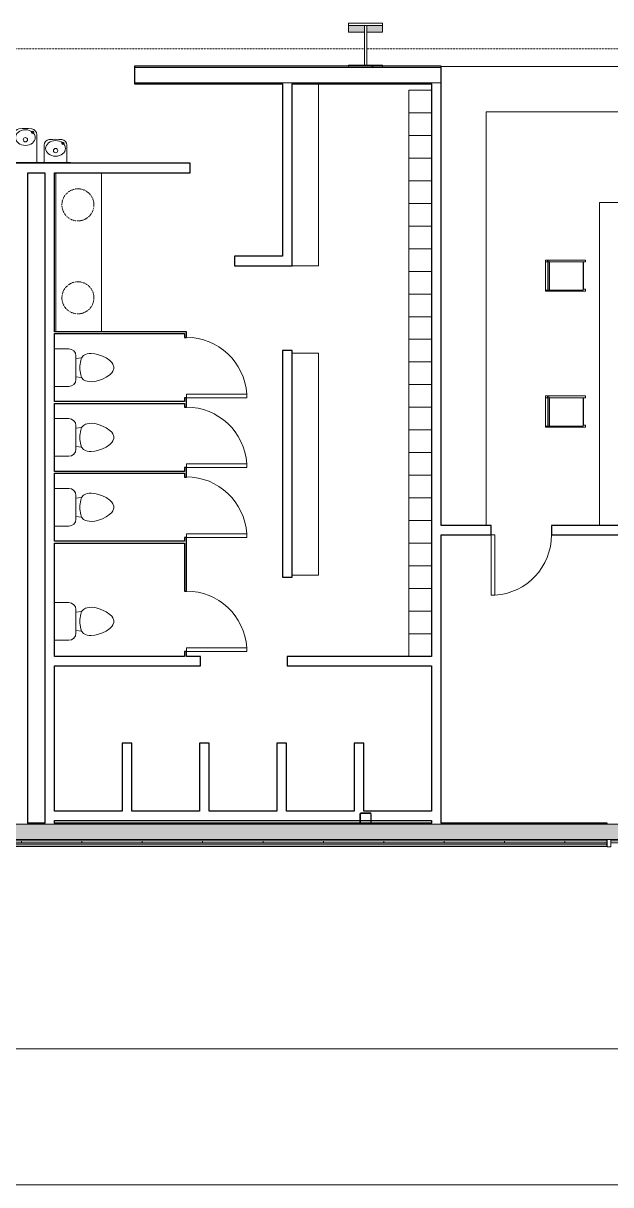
# Model space of a CAD drawing. Header units: inches. Extents: x 20541 to 27285, y -26063 to -19045.
# Drawn here: x 25505 to 25816, y -22952 to -22337 of the extents above; entities that cross this region are included whole.
import ezdxf

# ---------------------------------------------------------------- set-up
doc = ezdxf.new("R2010")
doc.units = ezdxf.units.IN
doc.header["$MEASUREMENT"] = 0
doc.linetypes.add('Dash 1_16_', pattern=[0.125, 0.0625, -0.0625])
doc.linetypes.add('Dash dot dot', pattern=[0.8125, 0.25, -0.1875, 0, -0.1875, 0, -0.1875])
for name, color, linetype, lineweight in [('A-DETL', 90, 'Continuous', 9), ('A-DOOR', 31, 'Continuous', 9), ('A-GLAZ-CURT', 52, 'Continuous', 9), ('A-GLAZ-CWMG', 51, 'Continuous', 9), ('A-WALL', 113, 'Continuous', 9), ('A-WALL-PATT', 111, 'Continuous', 25), ('I-FURN', 30, 'Continuous', 9), ('I-WALL', 2, 'Continuous', 9), ('L-SITE-WALL', 31, 'Continuous', 9), ('P-SANR-FIXT', 6, 'Continuous', 9), ('Q-CASE', 31, 'Continuous', 9), ('S-BEAM', 12, 'Continuous', 9), ('S-COLS', 52, 'Continuous', 9)]:
    doc.layers.add(name, color=color, linetype=linetype, lineweight=lineweight)
pattern_1 = [(0, (0, 0), (0, 32), []), (90, (0, 0), (-32, 2e-15), [])]

# ---------------------------------------------------------------- blocks, each defined once
blk = doc.blocks.new('HSS-Hollow Structural Section-Column - HSS6X6X1_4-V9-Site Plan - Phase 1')
at = {"layer": 'S-COLS', "lineweight": 15}
for p, q in [((-3, 2.534), (-3, -2.534)), ((-2.767, -2.534), (-2.767, 2.534)), ((2.534, 3), (-2.534, 3)), ((-2.534, 2.767), (2.534, 2.767)), ((2.767, 2.534), (2.767, -2.534)), ((3, -2.534), (3, 2.534)), ((2.534, -2.767), (-2.534, -2.767)), ((-2.534, -3), (2.534, -3))]:
    blk.add_line(p, q, dxfattribs=at)
for centre, radius, start, end in [((-2.534, 2.534), 0.466, 90, 180), ((-2.534, 2.534), 0.233, 90, 180), ((2.534, 2.534), 0.466, 360, 90), ((2.534, 2.534), 0.233, 0, 90), ((-2.534, -2.534), 0.466, 180, 270), ((-2.534, -2.534), 0.233, 180, 270), ((2.534, -2.534), 0.466, 270, 360), ((2.534, -2.534), 0.233, 270, 360)]:
    blk.add_arc(centre, radius, start, end, dxfattribs=at)
blk = doc.blocks.new('Casework 1 - Casework 1-456223-Site Plan - Phase 1')
at = {"layer": 'Q-CASE'}
for p, q in [((25834.39, -22347.55), (25726.39, -22347.55)), ((25834.39, -22371.55), (25834.39, -22347.55)), ((25750.39, -22590.66), (25750.39, -22371.55)), ((25750.39, -22371.55), (25834.39, -22371.55)), ((25834.39, -22419.55), (25810.39, -22419.55)), ((25810.39, -22419.55), (25810.39, -22590.66)), ((25834.39, -22590.66), (25834.39, -22419.55))]:
    blk.add_line(p, q, dxfattribs=at)
blk = doc.blocks.new('Bar_Stool_6722_1_ - Bar_Stool_6722_1_-477960-Site Plan - Phase 1')
at = {"layer": 'I-FURN'}
for p, q in [((0, 19.21), (0, 21.13)), ((1, 21.13), (0, 21.13)), ((0, 17.72), (0, 19.21)), ((1, 21.13), (1, 20.14)), ((1, 20.14), (15.5, 20.14)), ((1, 20.14), (1, 19.99)), ((16, 20), (1, 20)), ((1, 19.89), (1, 19.99)), ((1, 17.63), (1, 19.89)), ((15.5, 20.14), (15.5, 21.13)), ((16.5, 21.13), (15.5, 21.13)), ((15.5, 19.98), (15.5, 20.14)), ((16, 19.99), (16, 19.89)), ((16, 19.89), (16, 17.63)), ((16.5, 21.13), (16.5, 19.21)), ((16.5, 19.21), (16.5, 17.72)), ((0, 1.78), (0, 17.72)), ((1, 2.03), (1, 17.63)), ((16, 17.63), (16, 2.03)), ((16.5, 17.72), (16.5, 1.78)), ((1, 1.78), (0, 1.78)), ((0, 1.78), (0, 0.98)), ((1, 0.98), (0, 0.98)), ((0, 0.98), (0, 0)), ((0, 0), (1, 0)), ((1, 1.91), (1, 2.03)), ((16, 2.03), (1, 2.03)), ((1, 1.24), (1, 1.91)), ((16, 1.91), (1, 1.91)), ((1, 0), (1, 1.24)), ((1, 1.24), (16, 1.24)), ((16, 2.03), (16, 1.91)), ((16, 1.91), (16, 1.24)), ((16.5, 1.78), (16, 1.78)), ((16, 1.24), (16, 0)), ((16.5, 0.98), (16, 0.98)), ((16, 0), (16.5, 0)), ((16.5, 0.98), (16.5, 1.78)), ((16.5, 0), (16.5, 0.98)), ((1, 0), (16, 0))]:
    blk.add_line(p, q, dxfattribs=at)
blk = doc.blocks.new('Locker-Double Stacked - 12_ x 12_-484265-Site Plan - Phase 1')
at = {"layer": 'I-FURN'}
for p, q in [((-6, -6), (-6, 6)), ((-6, 6), (6, 6)), ((6, 6), (6, -6)), ((6, -6), (-6, -6))]:
    blk.add_line(p, q, dxfattribs=at)
blk = doc.blocks.new('Furniture 1 - Furniture 1-485189-Site Plan - Phase 1')
at = {"layer": 'I-FURN'}
for p, q in [((25656.99, -22499.47), (25642.99, -22499.47)), ((25656.99, -22617.08), (25656.99, -22499.47)), ((25642.99, -22617.08), (25656.99, -22617.08))]:
    blk.add_line(p, q, dxfattribs=at)
blk = doc.blocks.new('Toilet-Domestic-3D - Toilet-Domestic-3D-461878-Site Plan - Phase 1')
at = {"layer": 'P-SANR-FIXT'}
for p, q in [((-9.98, 11.75), (-9.98, 19.48)), ((9.98, 19.48), (9.98, 11.75)), ((6.25, 8.02), (-6.25, 8.02)), ((-4.86, 8.02), (-5.21, 5)), ((4.86, 8.02), (5.21, 5)), ((-7.41, 1), (-7.5, 0)), ((-7.5, 0), (-7.33, -1.99)), ((-7.24, 2), (-7.41, 1)), ((-6.97, 3), (-7.24, 2)), ((-6.4, 4), (-6.97, 3)), ((-5.21, 5), (-6.4, 4)), ((-3.84, 5.5), (-5.21, 5)), ((-1, 6), (-3.84, 5.5)), ((1, 6), (-1, 6)), ((3.84, 5.5), (1, 6)), ((5.21, 5), (3.84, 5.5)), ((6.4, 4), (5.21, 5)), ((6.97, 3), (6.4, 4)), ((7.24, 2), (6.97, 3)), ((7.41, 1), (7.24, 2)), ((7.33, -1.99), (7.5, 0)), ((7.5, 0), (7.41, 1)), ((-7.33, -1.99), (-6.79, -4)), ((-6.79, -4), (-6.06, -6)), ((-6.06, -6), (-5.13, -8)), ((5.13, -8), (6.06, -6)), ((6.06, -6), (6.79, -4)), ((6.79, -4), (7.33, -1.99)), ((-5.13, -8), (-3.74, -10)), ((-3.74, -10), (-2.74, -11)), ((-2.74, -11), (-1.87, -11.5)), ((-1.87, -11.5), (-0.5, -12)), ((-0.5, -12), (0.5, -12)), ((0.5, -12), (1.87, -11.5)), ((1.87, -11.5), (2.74, -11)), ((2.74, -11), (3.74, -10)), ((3.74, -10), (5.13, -8))]:
    blk.add_line(p, q, dxfattribs=at)
for centre, start, end in [((-6.25, 11.75), 180, 270), ((6.25, 11.75), 270, 360)]:
    blk.add_arc(centre, 3.73, start, end, dxfattribs=at)
blk = doc.blocks.new('Single-Flush - 32_ x 84_-486214-Site Plan - Phase 1')
at = {"layer": 'A-DOOR', "lineweight": 13}
for p, q in [((14, 0.5), (14, 32.5)), ((16, 32.5), (14, 32.5)), ((16, 0.5), (16, 32.5)), ((16, 0.5), (14, 0.5))]:
    blk.add_line(p, q, dxfattribs=at)
at = {"layer": 'A-DOOR'}
blk.add_arc((16, 0.5), 32.07, 93.57587, 180, dxfattribs=at)
blk = doc.blocks.new('Furniture 2 - Furniture 1-487140-Site Plan - Phase 1')
at = {"layer": 'I-FURN'}
for p, q in [((25656.99, -22591.05), (25656.99, -22494.68)), ((25642.99, -22591.05), (25656.99, -22591.05))]:
    blk.add_line(p, q, dxfattribs=at)
blk = doc.blocks.new('Vanity Counter Top w 2 Round Sink Holes - 72_-489078-Site Plan - Phase 1')
at = {"layer": 'Q-CASE', "lineweight": 13}
for p, q in [((-52.26, -0.75), (32.02, -0.75)), ((-52.26, -25), (32.02, -25))]:
    blk.add_line(p, q, dxfattribs=at)
at = {"layer": 'Q-CASE', "linetype": 'Dash dot dot'}
for centre, start, end in [((-34.26, -12.5), 360, 180), ((14.99, -12.5), 360, 180), ((-34.26, -12.5), 180, 0), ((14.99, -12.5), 180, 0)]:
    blk.add_arc(centre, 8.5, start, end, dxfattribs=at)
blk = doc.blocks.new('Single-Flush - 32_ x 84_-489871-Site Plan - Phase 1')
at = {"layer": 'A-DOOR', "lineweight": 13}
for p, q in [((14, 2.5), (14, 34.5)), ((16, 34.5), (14, 34.5)), ((16, 2.5), (16, 34.5)), ((16, 2.5), (14, 2.5))]:
    blk.add_line(p, q, dxfattribs=at)
at = {"layer": 'A-DOOR'}
blk.add_arc((16, 2.5), 32.07, 93.57587, 180, dxfattribs=at)
blk = doc.blocks.new('Drinking_Fountain-Haws_Corporation-Wall_Mounted_1119 - 1119-477162-Site Plan - Phase 1')
at = {"layer": 'P-SANR-FIXT'}
for p, q in [((13.07, 19.62), (13.07, 4.82)), ((25.07, 4.82), (25.07, 19.62)), ((29.07, 13.87), (29.07, 4.82)), ((41.07, 4.82), (41.07, 13.87)), ((43.07, 4.82), (11.07, 4.82)), ((11.07, 4.82), (11.07, 4.32)), ((43.07, 4.32), (43.07, 4.82))]:
    blk.add_line(p, q, dxfattribs=at)
for centre, radius in [((22.94, 20.67), 0.625), ((19.07, 16.82), 1.13), ((38.94, 14.94), 0.625), ((35.07, 11.07), 1.13)]:
    blk.add_circle(centre, radius, dxfattribs=at)
for centre, radius, start, end in [((16.07, 19.62), 3, 97.57756, 180), ((19.07, -2.93), 25.75, 82.42244, 97.57756), ((22.07, 19.62), 3, 360, 82.42244), ((32.07, 13.87), 3, 97.57756, 180), ((35.07, -8.68), 25.75, 82.42244, 97.57756), ((38.07, 13.87), 3, 360, 82.42244)]:
    blk.add_arc(centre, radius, start, end, dxfattribs=at)
for centre, ratio in [((19.07, 17.95), 0.786373), ((35.07, 12.2), 0.786365)]:
    blk.add_ellipse(centre, major_axis=(-5.25, 0), ratio=ratio, dxfattribs=at)
blk = doc.blocks.new('Girt_C - 8_D-707918-Site Plan - Phase 1')
at = {"layer": 'S-BEAM'}
for points in [[(26247.33, -22761.24), (26266.27, -22761.15), (26266.27, -22761.05), (24627.39, -22761.15), (24627.39, -22761.24), (26219.29, -22761.24)], [(26219.29, -22768.87), (26266.27, -22768.87), (26266.27, -22761.24), (24627.39, -22761.24), (24627.39, -22768.87), (26163.21, -22768.87)], [(26219.29, -22769.05), (26266.27, -22768.96), (26266.27, -22768.87), (24627.39, -22768.96), (24627.39, -22768.99), (26163.21, -22769.05)]]:
    blk.add_hatch(color=256, dxfattribs=at).paths.add_polyline_path(points, flags=0)
for p, q in [((25683.86, -22761.05), (25399.92, -22761.05)), ((25972.86, -22761.05), (25688.92, -22761.05)), ((24627.39, -22769.05), (26266.27, -22769.05))]:
    blk.add_line(p, q, dxfattribs=at)
blk = doc.blocks.new('System Panel - Glazed-706159-Site Plan - Phase 1')
at = {"layer": 'A-GLAZ-CURT'}
for p, q in [((14, -0.25), (-14, -0.25)), ((-14, -0.25), (-14, -1.25)), ((-14, -1.25), (-14, -0.25)), ((14, -0.25), (-14, -0.25)), ((-14, -1.25), (14, -1.25)), ((-14, -1.25), (14, -1.25)), ((14, -1.25), (14, -0.25)), ((14, -0.25), (14, -1.25))]:
    blk.add_line(p, q, dxfattribs=at)
blk = doc.blocks.new('Rectangular Mullion - Rectangular Mullion 1-592574-Site Plan - Phase 1')
at = {"layer": 'A-GLAZ-CWMG', "lineweight": 13}
for p, q in [((-2, 2), (0, 2)), ((-2, -2), (-2, 2)), ((0, 2), (0, -2)), ((0, -2), (-2, -2))]:
    blk.add_line(p, q, dxfattribs=at)

msp = doc.modelspace()

# ---------------------------------------------------------------- hatches: boundary and pattern name
at = {"layer": 'A-WALL-PATT', "lineweight": 9}
h = msp.add_hatch(dxfattribs=at)
h.set_pattern_fill('FP_8', color=256, style=0, pattern_type=2)
h.set_pattern_definition([(0, (0, 0), (81.92, 20.48), [3.379, -58.061, 3.379, -58.061, -327.68]), (0, (0, 0), (81.92, 20.48), [-122.88, 3.379, -119.501, 3.379, -58.061, -143.36]), (0, (0, 0), (81.92, 20.48), [-307.2, 3.379, -37.581, 3.379, -99.021]), (120, (30.72, 10.24), (-58.6962, 60.704801), [3.379, -58.061, 3.379, -58.061, -327.68]), (120, (30.72, 10.24), (-58.6962, 60.704801), [-122.88, 3.379, -119.501, 3.379, -58.061, -143.36]), (120, (30.72, 10.24), (-58.6962, 60.704801), [-307.2, 3.379, -37.581, 3.379, -99.021]), (240, (40.96, 51.2), (-23.2238, -81.184801), [3.379, -58.061, 3.379, -58.061, -327.68]), (240, (40.96, 51.2), (-23.2238, -81.184801), [-122.88, 3.379, -119.501, 3.379, -58.061, -143.36]), (240, (40.96, 51.2), (-23.2238, -81.184801), [-307.2, 3.379, -37.581, 3.379, -99.021])])
h.paths.add_polyline_path([(25721.39, -22368.68), (25721.39, -22368.05), (25647.39, -22368.05), (25647.39, -22368.68), (25714.59, -22368.68)], flags=0)
h.paths.add_polyline_path([(25642.39, -22368.68), (25642.39, -22368.05), (25563.89, -22368.05), (25563.89, -22368.68), (25602.43, -22368.68)], flags=0)
h.paths.add_polyline_path([(25491.89, -22368.68), (25491.89, -22368.05), (25381.39, -22368.05), (25381.39, -22368.68), (25490.28, -22368.68)], flags=0)
h.paths.add_polyline_path([(25376.39, -22368.68), (25376.39, -22368.05), (25302.39, -22368.05), (25302.39, -22368.68)], flags=0)
h.paths.add_polyline_path([(25297.39, -22368.68), (25297.39, -22368.05), (25170.39, -22368.05), (25170.39, -22368.68), (25265.97, -22368.68)], flags=0)
h.paths.add_polyline_path([(25105.89, -22368.68), (25105.89, -22368.05), (24978.89, -22368.05), (24978.89, -22368.68), (25041.65, -22368.68)], flags=0)
h.paths.add_polyline_path([(24973.89, -22368.68), (24973.89, -22368.05), (24937.89, -22368.05), (24937.89, -22368.68)], flags=0)
h.paths.add_polyline_path([(24865.89, -22368.68), (24865.89, -22368.05), (24630.89, -22368.05), (24630.89, -22368.68)], flags=0)
h = msp.add_hatch(dxfattribs=at)
h.set_pattern_fill('FP_7', color=256, style=0, pattern_type=2)
h.set_pattern_definition(pattern_1)
h.paths.add_polyline_path([(25153.81, -22770.8), (25671.89, -22770.8), (25671.89, -22769.8), (25046.89, -22769.8), (25046.89, -22770.8)], flags=0)
h = msp.add_hatch(dxfattribs=at)
h.set_pattern_fill('FP_7', color=256, style=0, pattern_type=2)
h.set_pattern_definition(pattern_1)
h.paths.add_polyline_path([(25814.39, -22770.8), (25814.39, -22769.8), (25671.89, -22769.8), (25671.89, -22770.8), (25770.67, -22770.8)], flags=0)
h.paths.add_polyline_path([(25988.26, -22770.8), (25988.26, -22769.8), (25846.39, -22769.8), (25846.39, -22770.8), (25938.9, -22770.8)], flags=0)
at = {"layer": 'S-COLS'}
h = msp.add_hatch(color=256, dxfattribs=at)
h.paths.add_polyline_path([(25685.77, -22341.31), (25685.77, -22337.8), (25677.39, -22337.8), (25677.39, -22341.31)], flags=0)
h.paths.add_polyline_path([(25695.39, -22341.31), (25695.39, -22337.8), (25687.02, -22337.8), (25687.02, -22341.31)], flags=0)
h = msp.add_hatch(dxfattribs=at)
h.set_pattern_fill('FP_1', color=256, style=0, pattern_type=2)
h.set_pattern_definition([(45, (0, 0), (-25.342707, 25.342707), []), (45, (0, 38.4), (-25.342707, 25.342707), [])])
h.paths.add_polyline_path([(25695.39, -22360.05), (25695.39, -22358.8), (25677.39, -22358.8), (25677.39, -22360.05)], flags=0)

# ---------------------------------------------------------------- linework, layer by layer
at = {"layer": 'A-DETL', "linetype": 'Dash 1_16_'}
for p, q in [((25398.02, -22350.05), (25685.77, -22350.05)), ((25687.02, -22350.05), (25970.39, -22350.05))]:
    msp.add_line(p, q, dxfattribs=at)
at = {"layer": 'A-DETL'}
for p, q in [((24661.39, -22880.07), (25988.68, -22880.07)), ((26277.87, -22952.07), (21908.4, -22952.07))]:
    msp.add_line(p, q, dxfattribs=at)
at = {"layer": 'A-WALL'}
for p, q in [((25563.89, -22360.05), (25726.39, -22360.05)), ((25563.89, -22368.05), (25726.39, -22368.05)), ((25642.39, -22368.68), (25642.39, -22368.05)), ((25647.39, -22368.68), (25647.39, -22368.05)), ((25721.39, -22368.68), (25721.39, -22368.05)), ((25683.86, -22761.05), (25399.92, -22761.05)), ((25507.39, -22760.43), (25507.39, -22761.05)), ((25516.39, -22760.43), (25516.39, -22761.05)), ((25521.39, -22760.43), (25521.39, -22761.05)), ((25814.39, -22761.05), (25688.92, -22761.05)), ((25721.39, -22760.43), (25721.39, -22761.05)), ((25726.39, -22760.43), (25726.39, -22761.05)), ((25814.39, -22769.05), (25046.89, -22769.05)), ((25814.39, -22769.8), (25046.89, -22769.8)), ((25814.39, -22770.8), (25046.89, -22770.8)), ((25814.39, -22771.55), (25046.89, -22771.55))]:
    msp.add_line(p, q, dxfattribs=at)
at = {"layer": 'I-WALL', "lineweight": 25}
for p, q in [((25642.39, -22368.68), (25642.39, -22460.05)), ((25647.39, -22465.05), (25647.39, -22368.68)), ((25721.39, -22368.68), (25721.39, -22672.05)), ((25726.39, -22602.66), (25726.39, -22368.68)), ((25593.43, -22410.77), (25443.43, -22410.77)), ((25593.43, -22415.77), (25593.43, -22410.77)), ((25507.39, -22760.43), (25507.39, -22415.77)), ((25507.39, -22415.77), (25516.39, -22415.77)), ((25516.39, -22415.77), (25516.39, -22760.43)), ((25521.39, -22500.05), (25521.39, -22415.77)), ((25521.39, -22415.77), (25593.43, -22415.77)), ((25642.39, -22460.05), (25616.89, -22460.05)), ((25616.89, -22460.05), (25616.89, -22465.05)), ((25616.89, -22465.05), (25647.39, -22465.05)), ((25591.39, -22500.05), (25521.39, -22500.05)), ((25521.39, -22537.05), (25521.39, -22501.05)), ((25521.39, -22501.05), (25590.39, -22501.05)), ((25590.39, -22501.05), (25590.39, -22503.05)), ((25590.39, -22503.05), (25591.39, -22503.05)), ((25591.39, -22503.05), (25591.39, -22500.05)), ((25647.39, -22510.05), (25642.39, -22510.05)), ((25642.39, -22510.05), (25642.39, -22630.05)), ((25647.39, -22630.05), (25647.39, -22510.05)), ((25590.39, -22537.05), (25521.39, -22537.05)), ((25521.39, -22574.05), (25521.39, -22538.05)), ((25521.39, -22538.05), (25590.39, -22538.05)), ((25591.39, -22535.05), (25590.39, -22535.05)), ((25590.39, -22535.05), (25590.39, -22537.05)), ((25590.39, -22538.05), (25590.39, -22540.05)), ((25590.39, -22540.05), (25591.39, -22540.05)), ((25591.39, -22540.05), (25591.39, -22535.05)), ((25590.39, -22574.05), (25521.39, -22574.05)), ((25521.39, -22611.05), (25521.39, -22575.05)), ((25521.39, -22575.05), (25590.39, -22575.05)), ((25591.39, -22572.05), (25590.39, -22572.05)), ((25590.39, -22572.05), (25590.39, -22574.05)), ((25590.39, -22575.05), (25590.39, -22577.05)), ((25590.39, -22577.05), (25591.39, -22577.05)), ((25591.39, -22577.05), (25591.39, -22572.05)), ((25752.89, -22602.66), (25726.39, -22602.66)), ((25726.39, -22760.43), (25726.39, -22607.66)), ((25726.39, -22607.66), (25752.89, -22607.66)), ((25752.89, -22607.66), (25752.89, -22602.66)), ((25851.39, -22602.66), (25784.89, -22602.66)), ((25784.89, -22602.66), (25784.89, -22607.66)), ((25784.89, -22607.66), (25846.39, -22607.66)), ((25590.39, -22611.05), (25521.39, -22611.05)), ((25521.39, -22672.05), (25521.39, -22612.05)), ((25521.39, -22612.05), (25590.39, -22612.05)), ((25591.39, -22609.05), (25590.39, -22609.05)), ((25590.39, -22609.05), (25590.39, -22611.05)), ((25590.39, -22612.05), (25590.39, -22637.55)), ((25591.39, -22637.55), (25591.39, -22609.05)), ((25642.39, -22630.05), (25647.39, -22630.05)), ((25590.39, -22637.55), (25591.39, -22637.55)), ((25590.39, -22672.05), (25521.39, -22672.05)), ((25591.39, -22669.55), (25590.39, -22669.55)), ((25590.39, -22669.55), (25590.39, -22672.05)), ((25591.39, -22672.05), (25591.39, -22669.55)), ((25598.89, -22672.05), (25591.39, -22672.05)), ((25598.89, -22677.05), (25598.89, -22672.05)), ((25721.39, -22672.05), (25644.89, -22672.05)), ((25644.89, -22672.05), (25644.89, -22677.05)), ((25521.39, -22754.05), (25521.39, -22677.05)), ((25521.39, -22677.05), (25598.89, -22677.05)), ((25644.89, -22677.05), (25721.39, -22677.05)), ((25721.39, -22677.05), (25721.39, -22754.05)), ((25562.39, -22718.05), (25557.39, -22718.05)), ((25557.39, -22718.05), (25557.39, -22754.05)), ((25562.39, -22754.05), (25562.39, -22718.05)), ((25603.39, -22718.05), (25598.39, -22718.05)), ((25598.39, -22718.05), (25598.39, -22754.05)), ((25603.39, -22754.05), (25603.39, -22718.05)), ((25644.39, -22718.05), (25639.39, -22718.05)), ((25639.39, -22718.05), (25639.39, -22754.05)), ((25644.39, -22754.05), (25644.39, -22718.05)), ((25685.39, -22718.05), (25680.39, -22718.05)), ((25680.39, -22718.05), (25680.39, -22754.05)), ((25685.39, -22754.05), (25685.39, -22718.05)), ((25557.39, -22754.05), (25521.39, -22754.05)), ((25598.39, -22754.05), (25562.39, -22754.05)), ((25639.39, -22754.05), (25603.39, -22754.05)), ((25680.39, -22754.05), (25644.39, -22754.05)), ((25721.39, -22754.05), (25685.39, -22754.05)), ((25521.39, -22760.43), (25521.39, -22759.05)), ((25521.39, -22759.05), (25683.39, -22759.05)), ((25683.62, -22759.05), (25689.16, -22759.05)), ((25689.39, -22759.05), (25721.39, -22759.05)), ((25721.39, -22759.05), (25721.39, -22760.43))]:
    msp.add_line(p, q, dxfattribs=at)
at = {"layer": 'L-SITE-WALL', "lineweight": 25}
for p, q in [((25726.39, -22359.3), (25563.89, -22359.3)), ((25563.89, -22359.3), (25563.89, -22368.68)), ((25726.39, -22368.68), (25726.39, -22359.3)), ((25563.89, -22368.68), (25642.39, -22368.68)), ((25647.39, -22368.68), (25721.39, -22368.68)), ((25516.39, -22760.43), (25507.39, -22760.43)), ((25683.39, -22760.43), (25521.39, -22760.43)), ((25689.16, -22760.43), (25683.62, -22760.43)), ((25721.39, -22760.43), (25689.39, -22760.43)), ((25814.39, -22760.43), (25726.39, -22760.43)), ((25814.39, -22761.15), (25814.39, -22760.43)), ((25046.89, -22772.55), (25814.39, -22772.55)), ((25814.39, -22772.55), (25814.39, -22768.96))]:
    msp.add_line(p, q, dxfattribs=at)
at = {"layer": 'S-COLS', "lineweight": 15}
for p, q in [((25695.39, -22336.55), (25677.39, -22336.55)), ((25677.39, -22336.55), (25677.39, -22337.8)), ((25695.39, -22337.8), (25695.39, -22336.55)), ((25677.39, -22337.8), (25695.39, -22337.8)), ((25687.02, -22337.8), (25685.77, -22337.8)), ((25685.77, -22337.8), (25685.77, -22358.8)), ((25687.02, -22358.8), (25687.02, -22337.8)), ((25677.39, -22358.8), (25677.39, -22360.05)), ((25695.39, -22358.8), (25677.39, -22358.8)), ((25677.39, -22360.05), (25695.39, -22360.05)), ((25685.77, -22358.8), (25687.02, -22358.8)), ((25695.39, -22360.05), (25695.39, -22358.8))]:
    msp.add_line(p, q, dxfattribs=at)
at = {"layer": 'S-COLS'}
for p, q in [((25677.39, -22337.8), (25677.39, -22341.31)), ((25685.77, -22341.31), (25677.39, -22341.31)), ((25695.39, -22341.31), (25687.02, -22341.31)), ((25695.39, -22337.8), (25695.39, -22341.31))]:
    msp.add_line(p, q, dxfattribs=at)

# ---------------------------------------------------------------- block references
at = {"layer": 'A-DOOR'}
for name, p, rotation in [('Single-Flush - 32_ x 84_-486214-Site Plan - Phase 1', (25590.89, -22519.05), 269.9999999999999), ('Single-Flush - 32_ x 84_-486214-Site Plan - Phase 1', (25590.89, -22556.05), 269.9999999999999), ('Single-Flush - 32_ x 84_-486214-Site Plan - Phase 1', (25590.89, -22593.05), 269.9999999999999), ('Single-Flush - 32_ x 84_-489871-Site Plan - Phase 1', (25768.89, -22605.16), 180), ('Single-Flush - 32_ x 84_-486214-Site Plan - Phase 1', (25590.89, -22653.55), 269.9999999999999)]:
    msp.add_blockref(name, p, dxfattribs=dict(at, rotation=rotation))
at = {"layer": 'A-GLAZ-CURT', "rotation": 180}
msp.add_blockref('System Panel - Glazed-706159-Site Plan - Phase 1', (25830.39, -22771.05), dxfattribs=at)
at = {"layer": 'A-GLAZ-CWMG', "extrusion": (0, 0, -1)}
msp.add_blockref('Rectangular Mullion - Rectangular Mullion 1-592574-Site Plan - Phase 1', (-25814.39, -22771.05), dxfattribs=at)
at = {"layer": 'I-FURN'}
for name, p in [('Furniture 2 - Furniture 1-487140-Site Plan - Phase 1', (4.4, 126)), ('Furniture 1 - Furniture 1-485189-Site Plan - Phase 1', (4.4, -12))]:
    msp.add_blockref(name, p, dxfattribs=at)
for name, p, rotation in [('Locker-Double Stacked - 12_ x 12_-484265-Site Plan - Phase 1', (25715.39, -22378.05), 270), ('Locker-Double Stacked - 12_ x 12_-484265-Site Plan - Phase 1', (25715.39, -22390.05), 270), ('Locker-Double Stacked - 12_ x 12_-484265-Site Plan - Phase 1', (25715.39, -22402.05), 270), ('Locker-Double Stacked - 12_ x 12_-484265-Site Plan - Phase 1', (25715.39, -22414.05), 270), ('Locker-Double Stacked - 12_ x 12_-484265-Site Plan - Phase 1', (25715.39, -22426.05), 270), ('Locker-Double Stacked - 12_ x 12_-484265-Site Plan - Phase 1', (25715.39, -22438.05), 270), ('Locker-Double Stacked - 12_ x 12_-484265-Site Plan - Phase 1', (25715.39, -22450.05), 270), ('Locker-Double Stacked - 12_ x 12_-484265-Site Plan - Phase 1', (25715.39, -22462.05), 270), ('Bar_Stool_6722_1_ - Bar_Stool_6722_1_-477960-Site Plan - Phase 1', (25781.79, -22462.05), 270.0000000000007), ('Locker-Double Stacked - 12_ x 12_-484265-Site Plan - Phase 1', (25715.39, -22474.05), 270), ('Locker-Double Stacked - 12_ x 12_-484265-Site Plan - Phase 1', (25715.39, -22486.05), 270), ('Locker-Double Stacked - 12_ x 12_-484265-Site Plan - Phase 1', (25715.39, -22498.05), 270), ('Locker-Double Stacked - 12_ x 12_-484265-Site Plan - Phase 1', (25715.39, -22510.05), 270), ('Locker-Double Stacked - 12_ x 12_-484265-Site Plan - Phase 1', (25715.39, -22522.05), 270), ('Locker-Double Stacked - 12_ x 12_-484265-Site Plan - Phase 1', (25715.39, -22534.05), 270), ('Bar_Stool_6722_1_ - Bar_Stool_6722_1_-477960-Site Plan - Phase 1', (25781.79, -22534.05), 270.0000000000007), ('Locker-Double Stacked - 12_ x 12_-484265-Site Plan - Phase 1', (25715.39, -22546.05), 270), ('Locker-Double Stacked - 12_ x 12_-484265-Site Plan - Phase 1', (25715.39, -22558.05), 270), ('Locker-Double Stacked - 12_ x 12_-484265-Site Plan - Phase 1', (25715.39, -22570.05), 270), ('Locker-Double Stacked - 12_ x 12_-484265-Site Plan - Phase 1', (25715.39, -22582.05), 270), ('Locker-Double Stacked - 12_ x 12_-484265-Site Plan - Phase 1', (25715.39, -22594.05), 270), ('Locker-Double Stacked - 12_ x 12_-484265-Site Plan - Phase 1', (25715.39, -22606.05), 270), ('Locker-Double Stacked - 12_ x 12_-484265-Site Plan - Phase 1', (25715.39, -22618.05), 270), ('Locker-Double Stacked - 12_ x 12_-484265-Site Plan - Phase 1', (25715.39, -22630.05), 270), ('Locker-Double Stacked - 12_ x 12_-484265-Site Plan - Phase 1', (25715.39, -22642.05), 270), ('Locker-Double Stacked - 12_ x 12_-484265-Site Plan - Phase 1', (25715.39, -22654.05), 270), ('Locker-Double Stacked - 12_ x 12_-484265-Site Plan - Phase 1', (25715.39, -22666.05), 270)]:
    msp.add_blockref(name, p, dxfattribs=dict(at, rotation=rotation))
at = {"layer": 'P-SANR-FIXT'}
msp.add_blockref('Drinking_Fountain-Haws_Corporation-Wall_Mounted_1119 - 1119-477162-Site Plan - Phase 1', (25486.97, -22415.09), dxfattribs=at)
at = {"layer": 'P-SANR-FIXT', "rotation": 89.99999999999991}
for p in [(25540.87, -22519.05), (25540.87, -22556.05), (25540.87, -22593.05), (25540.87, -22653.55)]:
    msp.add_blockref('Toilet-Domestic-3D - Toilet-Domestic-3D-461878-Site Plan - Phase 1', p, dxfattribs=at)
at = {"layer": 'Q-CASE'}
msp.add_blockref('Casework 1 - Casework 1-456223-Site Plan - Phase 1', (0, -12), dxfattribs=at)
at = {"layer": 'Q-CASE', "rotation": 89.99999999999999}
msp.add_blockref('Vanity Counter Top w 2 Round Sink Holes - 72_-489078-Site Plan - Phase 1', (25521.39, -22447.79), dxfattribs=at)
at = {"layer": 'S-BEAM'}
msp.add_blockref('Girt_C - 8_D-707918-Site Plan - Phase 1', (0, 0), dxfattribs=at)
at = {"layer": 'S-COLS', "rotation": 180}
msp.add_blockref('HSS-Hollow Structural Section-Column - HSS6X6X1_4-V9-Site Plan - Phase 1', (25686.39, -22758.05), dxfattribs=at)

doc.saveas('drawing.dxf')
